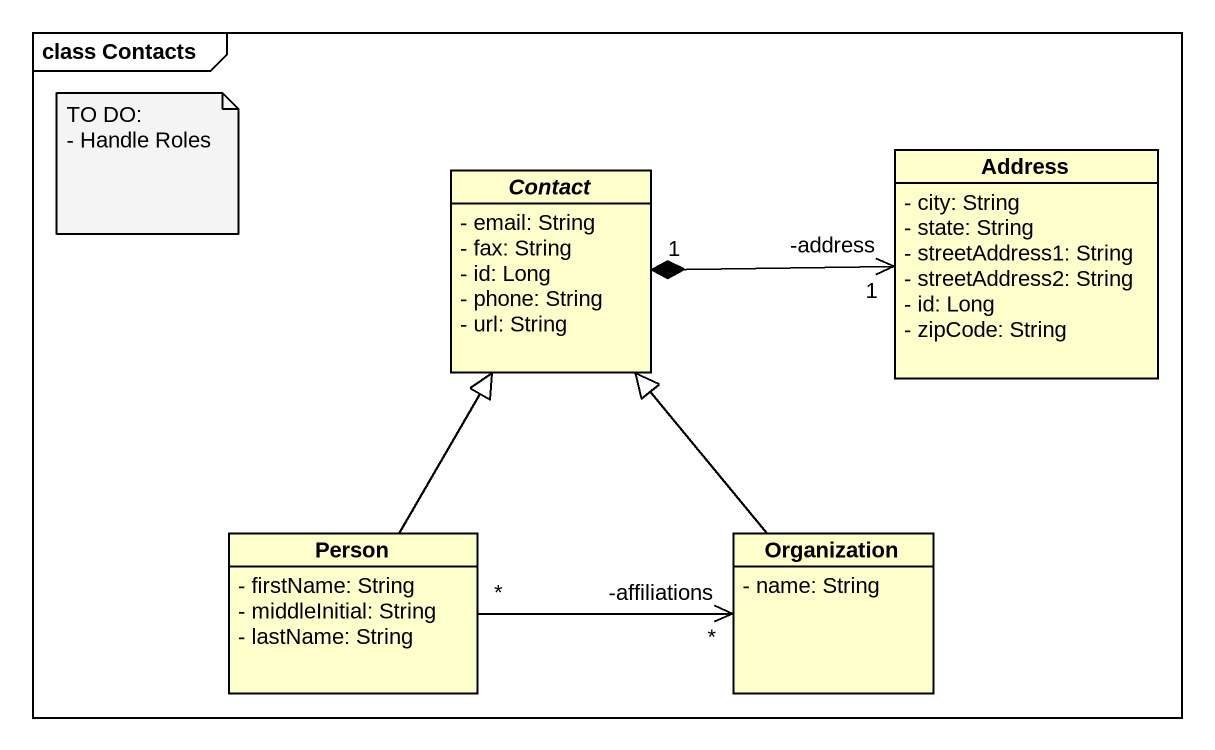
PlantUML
@startuml
mainframe class Contacts
hide circle
hide empty members
skinparam classAttributeIconSize 0
abstract class Contact {
  - email: String
  - fax: String
  - id: Long
  - phone: String
  - url: String
}
class Address {
  - city: String
  - state: String
  - streetAddress1: String
  - streetAddress2: String
  - id: Long
  - zipCode: String
}
class "Person" as Person_ {
  - firstName: String
  - middleInitial: String
  - lastName: String
}
class Organization {
  - name: String
}
Contact "1" *-right-> "-address\n1" Address
Person_ -up-|> Contact
Person_ "*" -right-> "-affiliations\n*" Organization
Organization -up-|> Contact
note as N1
  TO DO:
  - Handle Roles
end note
@enduml
